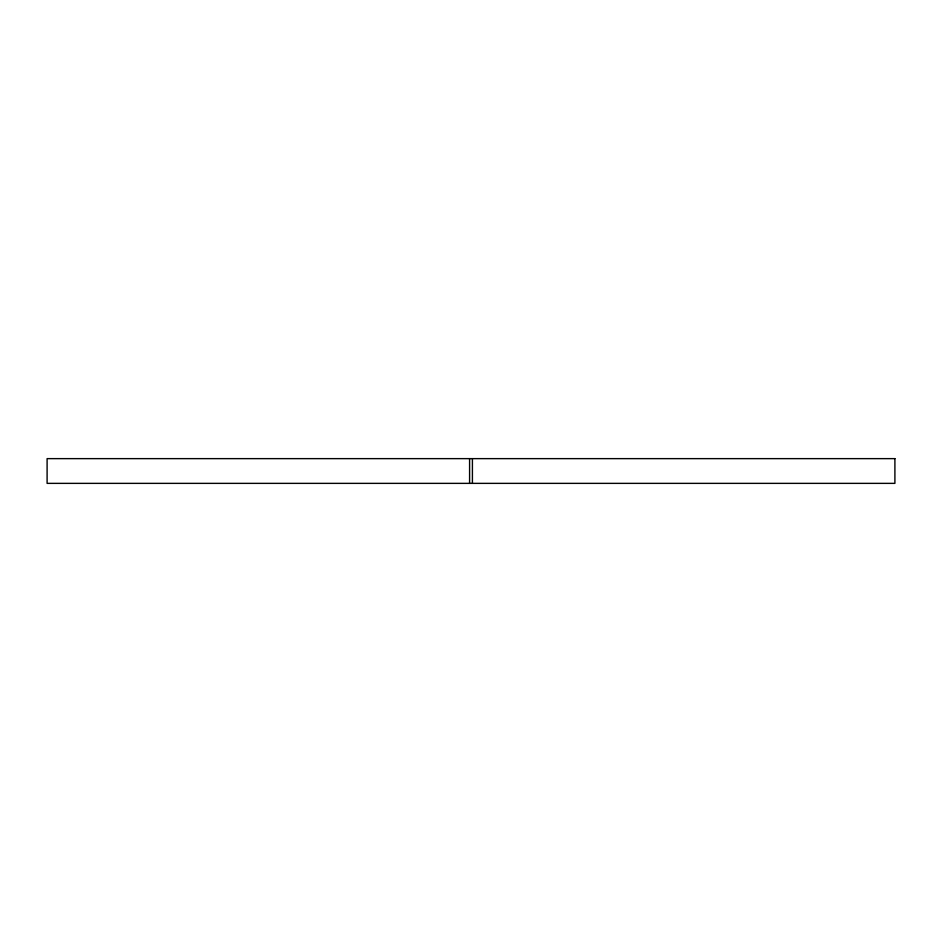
<?xml version="1.0" encoding="UTF-8"?>
<svg xmlns="http://www.w3.org/2000/svg" width="942" height="942" viewBox="0 0 942 942"><rect width="100%" height="100%" fill="white"/><g stroke="black" fill="none" stroke-linecap="round" stroke-linejoin="round"><path stroke-width="1.41" d="M472.413 458.636L472.413 483.364M469.587 458.636L469.587 483.364M894.9 458.636L47.1 458.636L47.1 483.364L894.9 483.364L894.9 458.636"/></g></svg>
